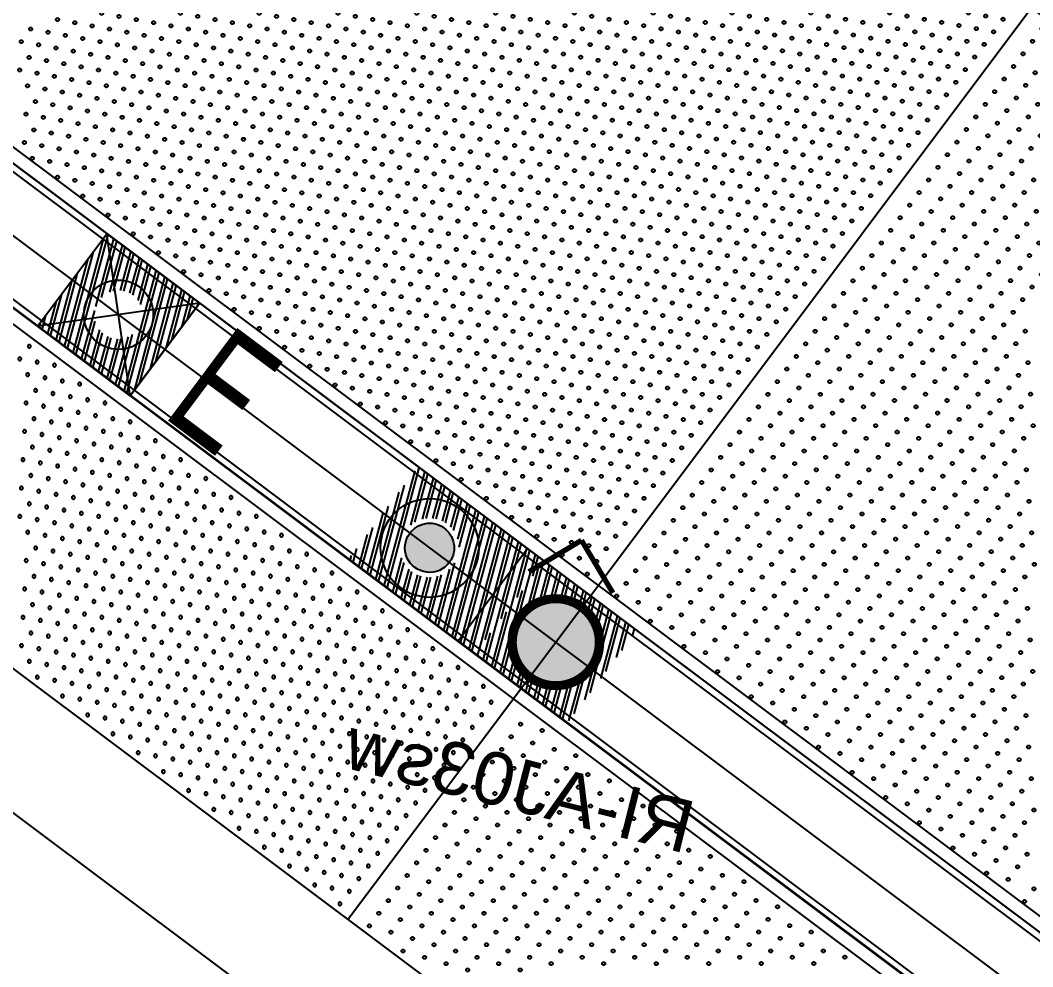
# Model space of a CAD drawing. Header units: millimetres. Extents: x 768159 to 833032, y -1374957 to -1225629.
# Drawn here: x 807122 to 809050, y -1364242 to -1362440 of the extents above; entities that cross this region are included whole.
import ezdxf
from ezdxf.enums import TextEntityAlignment as Align
from ezdxf.xclip import XClip

# ---------------------------------------------------------------- set-up
doc = ezdxf.new("R2010")
doc.units = ezdxf.units.MM
doc.header["$LTSCALE"] = 10
doc.header["$MEASUREMENT"] = 0
doc.header["$XCLIPFRAME"] = 0
doc.linetypes.add('CENTER', pattern=[50.8, 31.75, -6.35, 6.35, -6.35])
for name, color, linetype in [('I—平顶—分格线', 8, 'Continuous'), ('I—平顶—喷淋', 21, 'Continuous'), ('I—平顶—暖通', 144, 'Continuous'), ('I—平顶—消防指示灯', 62, 'Continuous'), ('I—平顶—灯具', 62, 'Continuous'), ('I—平顶—造型', 122, 'Continuous')]:
    doc.layers.add(name, color=color, linetype=linetype)
doc.styles.add('ARIAL', font='arial.ttf')
doc.styles.get("Standard").update_dxf_attribs({"font": 'arial.ttf'})
doc.styles.add('平顶图图例(客房区A2）$0$XD2008', font='SIMYOU.TTF', dxfattribs={"width": 0.7})
doc.dimstyles.new('標準', dxfattribs={"dimtxt": 2.5, "dimasz": 0.8, "dimexe": 0, "dimexo": 0, "dimgap": 1, "dimtad": 1, "dimdec": 0, "dimzin": 0, "dimdsep": 46, "dimtxsty": 'Standard', "dimblk": 'DOT', "dimcen": 1, "dimaunit": 1, "dimadec": 3, "dimazin": 0, "dimtfac": 1, "dimtdec": 0, "dimtmove": 2, "dimatfit": 3, "dimfxl": 1, "dimtolj": 1, "dimtzin": 0, "dimarcsym": 0})

# ---------------------------------------------------------------- blocks, each defined once
blk = doc.blocks.new('4560')
at = {"layer": 'I—平顶—分格线', "color": 1}
for centre in [(-2960, -20), (-2880, -20), (-2800, -20), (-2720, -20), (-2640, -20), (-2560, -20), (-2480, -20), (-2400, -20), (-2320, -20), (-2240, -20), (-2160, -20), (-2920, -35), (-2840, -35), (-2760, -35), (-2680, -35), (-2600, -35), (-2520, -35), (-2440, -35), (-2360, -35), (-2280, -35), (-2200, -35), (-2960, -50), (-2880, -50), (-2800, -50), (-2720, -50), (-2640, -50), (-2560, -50), (-2480, -50), (-2400, -50), (-2320, -50), (-2240, -50), (-2960, -80), (-2920, -65), (-2880, -80), (-2840, -65), (-2800, -80), (-2760, -65), (-2720, -80), (-2680, -65), (-2640, -80), (-2600, -65), (-2560, -80), (-2520, -65), (-2480, -80), (-2440, -65), (-2400, -80), (-2360, -65), (-2320, -80), (-2280, -65), (-2240, -80), (-2920, -95), (-2840, -95), (-2760, -95), (-2680, -95), (-2600, -95), (-2520, -95), (-2440, -95), (-2360, -95), (-2280, -95), (-2960, -110), (-2880, -110), (-2800, -110), (-2720, -110), (-2640, -110), (-2560, -110), (-2480, -110), (-2400, -110), (-2320, -110), (-2920, -125), (-2840, -125), (-2760, -125), (-2680, -125), (-2600, -125), (-2520, -125), (-2440, -125), (-2360, -125), (-2960, -140), (-2920, -155), (-2880, -140), (-2840, -155), (-2800, -140), (-2760, -155), (-2720, -140), (-2680, -155), (-2640, -140), (-2600, -155), (-2560, -140), (-2520, -155), (-2480, -140), (-2440, -155), (-2400, -140), (-2360, -155), (-2320, -140), (-2960, -170), (-2880, -170), (-2800, -170), (-2720, -170), (-2640, -170), (-2560, -170), (-2480, -170), (-2400, -170), (-2920, -185), (-2840, -185), (-2760, -185), (-2680, -185), (-2600, -185), (-2520, -185), (-2440, -185), (-2960, -200), (-2920, -215), (-2880, -200), (-2840, -215), (-2800, -200), (-2760, -215), (-2720, -200), (-2680, -215), (-2640, -200), (-2600, -215), (-2560, -200), (-2520, -215), (-2480, -200), (-2440, -215), (-2400, -200), (-2960, -230), (-2880, -230), (-2800, -230), (-2720, -230), (-2640, -230), (-2560, -230), (-2480, -230), (-2920, -245), (-2840, -245), (-2760, -245), (-2680, -245), (-2600, -245), (-2520, -245), (-2960, -260), (-2880, -260), (-2800, -260), (-2720, -260), (-2640, -260), (-2560, -260), (-2480, -260), (-2960, -290), (-2920, -275), (-2880, -290), (-2840, -275), (-2800, -290), (-2760, -275), (-2720, -290), (-2680, -275), (-2640, -290), (-2600, -275), (-2560, -290), (-2520, -275), (-2920, -305), (-2840, -305), (-2760, -305), (-2680, -305), (-2600, -305), (-2960, -320), (-2880, -320), (-2800, -320), (-2720, -320), (-2640, -320), (-2560, -320), (-2920, -335), (-2840, -335), (-2760, -335), (-2680, -335), (-2600, -335), (-2960, -350), (-2920, -365), (-2880, -350), (-2840, -365), (-2800, -350), (-2760, -365), (-2720, -350), (-2680, -365), (-2640, -350), (-2960, -380), (-2880, -380), (-2800, -380), (-2720, -380), (-2640, -380), (-2920, -395), (-2840, -395), (-2760, -395), (-2680, -395), (-2960, -410), (-2920, -425), (-2880, -410), (-2840, -425), (-2800, -410), (-2760, -425), (-2720, -410), (-2680, -425), (-2960, -440), (-2880, -440), (-2800, -440), (-2720, -440), (-2920, -455), (-2840, -455), (-2760, -455), (-2680, -455), (-2960, -470), (-2880, -470), (-2800, -470), (-2720, -470), (-2960, -500), (-2920, -485), (-2880, -500), (-2840, -485), (-2800, -500), (-2760, -485), (-2720, -500), (-2680, -485), (-2640, -500), (-2920, -515), (-2840, -515), (-2760, -515), (-2680, -515), (-2960, -530), (-2880, -530), (-2800, -530), (-2720, -530), (-2640, -530), (-2960, -560), (-2920, -545), (-2880, -560), (-2840, -545), (-2800, -560), (-2760, -545), (-2720, -560), (-2680, -545), (-2640, -560), (-2600, -545), (-2920, -575), (-2840, -575), (-2760, -575), (-2680, -575), (-2600, -575), (-2960, -590), (-2880, -590), (-2800, -590), (-2720, -590), (-2640, -590), (-2560, -590), (-2920, -605), (-2840, -605), (-2760, -605), (-2680, -605), (-2600, -605), (-2960, -620), (-2920, -635), (-2880, -620), (-2840, -635), (-2800, -620), (-2760, -635), (-2720, -620), (-2680, -635), (-2640, -620), (-2600, -635), (-2560, -620), (-2520, -635), (-2960, -650), (-2880, -650), (-2800, -650), (-2720, -650), (-2640, -650), (-2560, -650), (-2920, -665), (-2840, -665), (-2760, -665), (-2680, -665), (-2600, -665), (-2520, -665), (-2960, -680), (-2920, -695), (-2880, -680), (-2840, -695), (-2800, -680), (-2760, -695), (-2720, -680), (-2680, -695), (-2640, -680), (-2600, -695), (-2560, -680), (-2520, -695), (-2960, -710), (-2880, -710), (-2800, -710), (-2720, -710), (-2640, -710), (-2560, -710), (-2480, -710), (-2920, -725), (-2840, -725), (-2760, -725), (-2680, -725), (-2600, -725), (-2520, -725), (-2960, -740), (-2880, -740), (-2800, -740), (-2720, -740), (-2640, -740), (-2560, -740), (-2480, -740), (-2960, -770), (-2920, -755), (-2880, -770), (-2840, -755), (-2800, -770), (-2760, -755), (-2720, -770), (-2680, -755), (-2640, -770), (-2600, -755), (-2560, -770), (-2520, -755), (-2480, -770), (-2440, -755), (-2920, -785), (-2840, -785), (-2760, -785), (-2680, -785), (-2600, -785), (-2520, -785), (-2440, -785), (-2960, -800), (-2880, -800), (-2800, -800), (-2720, -800), (-2640, -800), (-2560, -800), (-2480, -800), (-2400, -800), (-2960, -830), (-2920, -815), (-2880, -830), (-2840, -815), (-2800, -830), (-2760, -815), (-2720, -830), (-2680, -815), (-2640, -830), (-2600, -815), (-2560, -830), (-2520, -815), (-2480, -830), (-2440, -815), (-2400, -830), (-2920, -845), (-2840, -845), (-2760, -845), (-2680, -845), (-2600, -845), (-2520, -845), (-2440, -845), (-2360, -845), (-2960, -860), (-2880, -860), (-2800, -860), (-2720, -860), (-2640, -860), (-2560, -860), (-2480, -860), (-2400, -860), (-2920, -875), (-2840, -875), (-2760, -875), (-2680, -875), (-2600, -875), (-2520, -875), (-2440, -875), (-2360, -875), (-2960, -890), (-2920, -905), (-2880, -890), (-2840, -905), (-2800, -890), (-2760, -905), (-2720, -890), (-2680, -905), (-2640, -890), (-2600, -905), (-2560, -890), (-2520, -905), (-2480, -890), (-2440, -905), (-2400, -890), (-2360, -905), (-2960, -920), (-2880, -920), (-2800, -920), (-2720, -920), (-2640, -920), (-2560, -920), (-2480, -920), (-2400, -920), (-2320, -920), (-2920, -935), (-2840, -935), (-2760, -935), (-2680, -935), (-2600, -935), (-2520, -935), (-2440, -935), (-2360, -935), (-2960, -950), (-2920, -965), (-2880, -950), (-2840, -965), (-2800, -950), (-2760, -965), (-2720, -950), (-2680, -965), (-2640, -950), (-2600, -965), (-2560, -950), (-2520, -965), (-2480, -950), (-2440, -965), (-2400, -950), (-2360, -965), (-2320, -950), (-2280, -965), (-2960, -980), (-2880, -980), (-2800, -980), (-2720, -980), (-2640, -980), (-2560, -980), (-2480, -980), (-2400, -980), (-2320, -980), (-2920, -995), (-2840, -995), (-2760, -995), (-2680, -995), (-2600, -995), (-2520, -995), (-2440, -995), (-2360, -995), (-2280, -995), (-2960, -1010), (-2880, -1010), (-2800, -1010), (-2720, -1010), (-2640, -1010), (-2560, -1010), (-2480, -1010), (-2400, -1010), (-2320, -1010), (-2240, -1010), (-2960, -1040), (-2920, -1025), (-2880, -1040), (-2840, -1025), (-2800, -1040), (-2760, -1025), (-2720, -1040), (-2680, -1025), (-2640, -1040), (-2600, -1025), (-2560, -1040), (-2520, -1025), (-2480, -1040), (-2440, -1025), (-2400, -1040), (-2360, -1025), (-2320, -1040), (-2280, -1025), (-2240, -1040), (-2920, -1055), (-2840, -1055), (-2760, -1055), (-2680, -1055), (-2600, -1055), (-2520, -1055), (-2440, -1055), (-2360, -1055), (-2280, -1055), (-2960, -1070), (-2880, -1070), (-2800, -1070), (-2720, -1070), (-2640, -1070), (-2560, -1070), (-2480, -1070), (-2400, -1070), (-2320, -1070), (-2240, -1070), (-2960, -1100), (-2920, -1085), (-2880, -1100), (-2840, -1085), (-2800, -1100), (-2760, -1085), (-2720, -1100), (-2680, -1085), (-2640, -1100), (-2600, -1085), (-2560, -1100), (-2520, -1085), (-2480, -1100), (-2440, -1085), (-2400, -1100), (-2360, -1085), (-2320, -1100), (-2280, -1085), (-2240, -1100), (-2200, -1085), (-2920, -1115), (-2840, -1115), (-2760, -1115), (-2680, -1115), (-2600, -1115), (-2520, -1115), (-2440, -1115), (-2360, -1115), (-2280, -1115), (-2200, -1115), (-2960, -1130), (-2880, -1130), (-2800, -1130), (-2720, -1130), (-2640, -1130), (-2560, -1130), (-2480, -1130), (-2400, -1130), (-2320, -1130), (-2240, -1130), (-2160, -1130), (-2920, -1145), (-2840, -1145), (-2760, -1145), (-2680, -1145), (-2600, -1145), (-2520, -1145), (-2440, -1145), (-2360, -1145), (-2280, -1145), (-2200, -1145), (-2960, -1160), (-2920, -1175), (-2880, -1160), (-2840, -1175), (-2800, -1160), (-2760, -1175), (-2720, -1160), (-2680, -1175), (-2640, -1160), (-2600, -1175), (-2560, -1160), (-2520, -1175), (-2480, -1160), (-2440, -1175), (-2400, -1160), (-2360, -1175), (-2320, -1160), (-2280, -1175), (-2240, -1160), (-2200, -1175), (-2160, -1160), (-2120, -1175), (-2960, -1190), (-2880, -1190), (-2800, -1190), (-2720, -1190), (-2640, -1190), (-2560, -1190), (-2480, -1190), (-2400, -1190), (-2320, -1190), (-2240, -1190), (-2160, -1190), (-2920, -1205), (-2840, -1205), (-2760, -1205), (-2680, -1205), (-2600, -1205), (-2520, -1205), (-2440, -1205), (-2360, -1205), (-2280, -1205), (-2200, -1205), (-2120, -1205), (-2960, -1220), (-2920, -1235), (-2880, -1220), (-2840, -1235), (-2800, -1220), (-2760, -1235), (-2720, -1220), (-2680, -1235), (-2640, -1220), (-2600, -1235), (-2560, -1220), (-2520, -1235), (-2480, -1220), (-2440, -1235), (-2400, -1220), (-2360, -1235), (-2320, -1220), (-2280, -1235), (-2240, -1220), (-2200, -1235), (-2160, -1220), (-2120, -1235), (-2080, -1220), (-2960, -1250), (-2880, -1250), (-2800, -1250), (-2720, -1250), (-2640, -1250), (-2560, -1250), (-2480, -1250), (-2400, -1250), (-2320, -1250), (-2240, -1250), (-2160, -1250), (-2080, -1250), (-2920, -1265), (-2840, -1265), (-2760, -1265), (-2680, -1265), (-2600, -1265), (-2520, -1265), (-2440, -1265), (-2360, -1265), (-2280, -1265), (-2200, -1265), (-2120, -1265), (-2960, -1280), (-2880, -1280), (-2800, -1280), (-2720, -1280), (-2640, -1280), (-2560, -1280), (-2480, -1280), (-2400, -1280), (-2320, -1280), (-2240, -1280), (-2160, -1280), (-2080, -1280), (-2960, -1310), (-2920, -1295), (-2880, -1310), (-2840, -1295), (-2800, -1310), (-2760, -1295), (-2720, -1310), (-2680, -1295), (-2640, -1310), (-2600, -1295), (-2560, -1310), (-2520, -1295), (-2480, -1310), (-2440, -1295), (-2400, -1310), (-2360, -1295), (-2320, -1310), (-2280, -1295), (-2240, -1310), (-2200, -1295), (-2160, -1310), (-2120, -1295), (-2080, -1310), (-2920, -1325), (-2840, -1325), (-2760, -1325), (-2680, -1325), (-2600, -1325), (-2520, -1325), (-2440, -1325), (-2360, -1325), (-2280, -1325), (-2200, -1325), (-2120, -1325), (-2960, -1340), (-2880, -1340), (-2800, -1340), (-2720, -1340), (-2640, -1340), (-2560, -1340), (-2480, -1340), (-2400, -1340), (-2320, -1340), (-2240, -1340), (-2160, -1340), (-2080, -1340), (-2960, -1370), (-2920, -1355), (-2880, -1370), (-2840, -1355), (-2800, -1370), (-2760, -1355), (-2720, -1370), (-2680, -1355), (-2640, -1370), (-2600, -1355), (-2560, -1370), (-2520, -1355), (-2480, -1370), (-2440, -1355), (-2400, -1370), (-2360, -1355), (-2320, -1370), (-2280, -1355), (-2240, -1370), (-2200, -1355), (-2160, -1370), (-2120, -1355), (-2080, -1370), (-2920, -1385), (-2840, -1385), (-2760, -1385), (-2680, -1385), (-2600, -1385), (-2520, -1385), (-2440, -1385), (-2360, -1385), (-2280, -1385), (-2200, -1385), (-2120, -1385)]:
    blk.add_circle(centre, 3, dxfattribs=at)
at = {"layer": 'I—平顶—分格线', "color": 3}
for centre in [(-2040, -1295), (-2040, -1325), (-1990, -1340), (-2040, -1355), (-1990, -1370), (-2040, -1385)]:
    blk.add_circle(centre, 3, dxfattribs=at)
blk = doc.blocks.new('30')
at = {"layer": 'I—平顶—分格线'}
for centre in [(-750, -20), (-690, -20), (-630, -20), (-570, -20), (-510, -20), (-450, -20), (-390, -20), (-330, -20), (-270, -20), (-210, -20), (-150, -20), (-90, -20), (-30, -20), (-780, -35), (-720, -35), (-660, -35), (-600, -35), (-540, -35), (-480, -35), (-420, -35), (-360, -35), (-300, -35), (-240, -35), (-180, -35), (-120, -35), (-60, -35), (-750, -50), (-690, -50), (-630, -50), (-570, -50), (-510, -50), (-450, -50), (-390, -50), (-330, -50), (-270, -50), (-210, -50), (-150, -50), (-90, -50), (-30, -50), (-810, -80), (-780, -65), (-750, -80), (-720, -65), (-690, -80), (-660, -65), (-630, -80), (-600, -65), (-570, -80), (-540, -65), (-510, -80), (-480, -65), (-450, -80), (-420, -65), (-390, -80), (-360, -65), (-330, -80), (-300, -65), (-270, -80), (-240, -65), (-210, -80), (-180, -65), (-150, -80), (-120, -65), (-90, -80), (-60, -65), (-30, -80), (-780, -95), (-720, -95), (-660, -95), (-600, -95), (-540, -95), (-480, -95), (-420, -95), (-360, -95), (-300, -95), (-240, -95), (-180, -95), (-120, -95), (-60, -95), (-810, -110), (-750, -110), (-690, -110), (-630, -110), (-570, -110), (-510, -110), (-450, -110), (-390, -110), (-330, -110), (-270, -110), (-210, -110), (-150, -110), (-90, -110), (-30, -110), (-840, -125), (-780, -125), (-720, -125), (-660, -125), (-600, -125), (-540, -125), (-480, -125), (-420, -125), (-360, -125), (-300, -125), (-240, -125), (-180, -125), (-120, -125), (-60, -125), (-840, -155), (-810, -140), (-780, -155), (-750, -140), (-720, -155), (-690, -140), (-660, -155), (-630, -140), (-600, -155), (-570, -140), (-540, -155), (-510, -140), (-480, -155), (-450, -140), (-420, -155), (-390, -140), (-360, -155), (-330, -140), (-300, -155), (-270, -140), (-240, -155), (-210, -140), (-180, -155), (-150, -140), (-120, -155), (-90, -140), (-60, -155), (-30, -140), (-870, -170), (-810, -170), (-750, -170), (-690, -170), (-630, -170), (-570, -170), (-510, -170), (-450, -170), (-390, -170), (-330, -170), (-270, -170), (-210, -170), (-150, -170), (-90, -170), (-30, -170), (-840, -185), (-780, -185), (-720, -185), (-660, -185), (-600, -185), (-540, -185), (-480, -185), (-420, -185), (-360, -185), (-300, -185), (-240, -185), (-180, -185), (-120, -185), (-60, -185), (-900, -215), (-870, -200), (-840, -215), (-810, -200), (-780, -215), (-750, -200), (-720, -215), (-690, -200), (-660, -215), (-630, -200), (-600, -215), (-570, -200), (-540, -215), (-510, -200), (-480, -215), (-450, -200), (-420, -215), (-390, -200), (-360, -215), (-330, -200), (-300, -215), (-270, -200), (-240, -215), (-210, -200), (-180, -215), (-150, -200), (-120, -215), (-90, -200), (-60, -215), (-30, -200), (-870, -230), (-810, -230), (-750, -230), (-690, -230), (-630, -230), (-570, -230), (-510, -230), (-450, -230), (-390, -230), (-330, -230), (-270, -230), (-210, -230), (-150, -230), (-90, -230), (-30, -230), (-900, -245), (-840, -245), (-780, -245), (-720, -245), (-660, -245), (-600, -245), (-540, -245), (-480, -245), (-420, -245), (-360, -245), (-300, -245), (-240, -245), (-180, -245), (-120, -245), (-60, -245), (-930, -260), (-870, -260), (-810, -260), (-750, -260), (-690, -260), (-630, -260), (-570, -260), (-510, -260), (-450, -260), (-390, -260), (-330, -260), (-270, -260), (-210, -260), (-150, -260), (-90, -260), (-30, -260), (-960, -275), (-930, -290), (-900, -275), (-870, -290), (-840, -275), (-810, -290), (-780, -275), (-750, -290), (-720, -275), (-690, -290), (-660, -275), (-630, -290), (-600, -275), (-570, -290), (-540, -275), (-510, -290), (-480, -275), (-450, -290), (-420, -275), (-390, -290), (-360, -275), (-330, -290), (-300, -275), (-270, -290), (-240, -275), (-210, -290), (-180, -275), (-150, -290), (-120, -275), (-90, -290), (-60, -275), (-30, -290), (-960, -305), (-900, -305), (-840, -305), (-780, -305), (-720, -305), (-660, -305), (-600, -305), (-540, -305), (-480, -305), (-420, -305), (-360, -305), (-300, -305), (-240, -305), (-180, -305), (-120, -305), (-60, -305), (-990, -320), (-930, -320), (-870, -320), (-810, -320), (-750, -320), (-690, -320), (-630, -320), (-570, -320), (-510, -320), (-450, -320), (-390, -320), (-330, -320), (-270, -320), (-210, -320), (-150, -320), (-90, -320), (-30, -320), (-960, -335), (-900, -335), (-840, -335), (-780, -335), (-720, -335), (-660, -335), (-600, -335), (-540, -335), (-480, -335), (-420, -335), (-360, -335), (-300, -335), (-240, -335), (-180, -335), (-120, -335), (-60, -335), (-1020, -365), (-990, -350), (-960, -365), (-930, -350), (-900, -365), (-870, -350), (-840, -365), (-810, -350), (-780, -365), (-750, -350), (-720, -365), (-690, -350), (-660, -365), (-630, -350), (-600, -365), (-570, -350), (-540, -365), (-510, -350), (-480, -365), (-450, -350), (-420, -365), (-390, -350), (-360, -365), (-330, -350), (-300, -365), (-270, -350), (-240, -365), (-210, -350), (-180, -365), (-150, -350), (-120, -365), (-90, -350), (-60, -365), (-30, -350), (-990, -380), (-930, -380), (-870, -380), (-810, -380), (-750, -380), (-690, -380), (-630, -380), (-570, -380), (-510, -380), (-450, -380), (-390, -380), (-330, -380), (-270, -380), (-210, -380), (-150, -380), (-90, -380), (-30, -380), (-1020, -395), (-960, -395), (-900, -395), (-840, -395), (-780, -395), (-720, -395), (-660, -395), (-600, -395), (-540, -395), (-480, -395), (-420, -395), (-360, -395), (-300, -395), (-240, -395), (-180, -395), (-120, -395), (-60, -395), (-1050, -410), (-1020, -425), (-990, -410), (-960, -425), (-930, -410), (-900, -425), (-870, -410), (-840, -425), (-810, -410), (-780, -425), (-750, -410), (-720, -425), (-690, -410), (-660, -425), (-630, -410), (-600, -425), (-570, -410), (-540, -425), (-510, -410), (-480, -425), (-450, -410), (-420, -425), (-390, -410), (-360, -425), (-330, -410), (-300, -425), (-270, -410), (-240, -425), (-210, -410), (-180, -425), (-150, -410), (-120, -425), (-90, -410), (-60, -425), (-30, -410), (-1050, -440), (-990, -440), (-930, -440), (-870, -440), (-810, -440), (-750, -440), (-690, -440), (-630, -440), (-570, -440), (-510, -440), (-450, -440), (-390, -440), (-330, -440), (-270, -440), (-210, -440), (-150, -440), (-90, -440), (-30, -440), (-1080, -455), (-1020, -455), (-960, -455), (-900, -455), (-840, -455), (-780, -455), (-720, -455), (-660, -455), (-600, -455), (-540, -455), (-480, -455), (-420, -455), (-360, -455), (-300, -455), (-240, -455), (-180, -455), (-120, -455), (-60, -455), (-1050, -470), (-990, -470), (-930, -470), (-870, -470), (-810, -470), (-750, -470), (-690, -470), (-630, -470), (-570, -470), (-510, -470), (-450, -470), (-390, -470), (-330, -470), (-270, -470), (-210, -470), (-150, -470), (-90, -470), (-30, -470), (-1110, -500), (-1080, -485), (-1050, -500), (-1020, -485), (-990, -500), (-960, -485), (-930, -500), (-900, -485), (-870, -500), (-840, -485), (-810, -500), (-780, -485), (-750, -500), (-720, -485), (-690, -500), (-660, -485), (-630, -500), (-600, -485), (-570, -500), (-540, -485), (-510, -500), (-480, -485), (-450, -500), (-420, -485), (-390, -500), (-360, -485), (-330, -500), (-300, -485), (-270, -500), (-240, -485), (-210, -500), (-180, -485), (-150, -500), (-120, -485), (-90, -500), (-60, -485), (-30, -500), (-1140, -515), (-1080, -515), (-1020, -515), (-960, -515), (-900, -515), (-840, -515), (-780, -515), (-720, -515), (-660, -515), (-600, -515), (-540, -515), (-480, -515), (-420, -515), (-360, -515), (-300, -515), (-240, -515), (-180, -515), (-120, -515), (-60, -515), (-1110, -530), (-1050, -530), (-990, -530), (-930, -530), (-870, -530), (-810, -530), (-750, -530), (-690, -530), (-630, -530), (-570, -530), (-510, -530), (-450, -530), (-390, -530), (-330, -530), (-270, -530), (-210, -530), (-150, -530), (-90, -530), (-30, -530), (-1170, -560), (-1140, -545), (-1110, -560), (-1080, -545), (-1050, -560), (-1020, -545), (-990, -560), (-960, -545), (-930, -560), (-900, -545), (-870, -560), (-840, -545), (-810, -560), (-780, -545), (-750, -560), (-720, -545), (-690, -560), (-660, -545), (-630, -560), (-600, -545), (-570, -560), (-540, -545), (-510, -560), (-480, -545), (-450, -560), (-420, -545), (-390, -560), (-360, -545), (-330, -560), (-300, -545), (-270, -560), (-240, -545), (-210, -560), (-180, -545), (-150, -560), (-120, -545), (-90, -560), (-60, -545), (-30, -560), (-1140, -575), (-1080, -575), (-1020, -575), (-960, -575), (-900, -575), (-840, -575), (-780, -575), (-720, -575), (-660, -575), (-600, -575), (-540, -575), (-480, -575), (-420, -575), (-360, -575), (-300, -575), (-240, -575), (-180, -575), (-120, -575), (-60, -575), (-1170, -590), (-1110, -590), (-1050, -590), (-990, -590), (-930, -590), (-870, -590), (-810, -590), (-750, -590), (-690, -590), (-630, -590), (-570, -590), (-510, -590), (-450, -590), (-390, -590), (-330, -590), (-270, -590), (-210, -590), (-150, -590), (-90, -590), (-30, -590), (-1200, -605), (-1140, -605), (-1080, -605), (-1020, -605), (-960, -605), (-900, -605), (-840, -605), (-780, -605), (-720, -605), (-660, -605), (-600, -605), (-540, -605), (-480, -605), (-420, -605), (-360, -605), (-300, -605), (-240, -605), (-180, -605), (-120, -605), (-60, -605), (-1200, -635), (-1170, -620), (-1140, -635), (-1110, -620), (-1080, -635), (-1050, -620), (-1020, -635), (-990, -620), (-960, -635), (-930, -620), (-900, -635), (-870, -620), (-840, -635), (-810, -620), (-780, -635), (-750, -620), (-720, -635), (-690, -620), (-660, -635), (-630, -620), (-600, -635), (-570, -620), (-540, -635), (-510, -620), (-480, -635), (-450, -620), (-420, -635), (-390, -620), (-360, -635), (-330, -620), (-300, -635), (-270, -620), (-240, -635), (-210, -620), (-180, -635), (-150, -620), (-120, -635), (-90, -620), (-60, -635), (-30, -620), (-1230, -650), (-1170, -650), (-1110, -650), (-1050, -650), (-990, -650), (-930, -650), (-870, -650), (-810, -650), (-750, -650), (-690, -650), (-630, -650), (-570, -650), (-510, -650), (-450, -650), (-390, -650), (-330, -650), (-270, -650), (-210, -650), (-150, -650), (-90, -650), (-30, -650), (-1200, -665), (-1140, -665), (-1080, -665), (-1020, -665), (-960, -665), (-900, -665), (-840, -665), (-780, -665), (-720, -665), (-660, -665), (-600, -665), (-540, -665), (-480, -665), (-420, -665), (-360, -665), (-300, -665), (-240, -665), (-180, -665), (-120, -665), (-60, -665), (-1260, -695), (-1230, -680), (-1200, -695), (-1170, -680), (-1140, -695), (-1110, -680), (-1080, -695), (-1050, -680), (-1020, -695), (-990, -680), (-960, -695), (-930, -680), (-900, -695), (-870, -680), (-840, -695), (-810, -680), (-780, -695), (-750, -680), (-720, -695), (-690, -680), (-660, -695), (-630, -680), (-600, -695), (-570, -680), (-540, -695), (-510, -680), (-480, -695), (-450, -680), (-420, -695), (-390, -680), (-360, -695), (-330, -680), (-300, -695), (-270, -680), (-240, -695), (-210, -680), (-180, -695), (-150, -680), (-120, -695), (-90, -680), (-60, -695), (-30, -680), (-1230, -710), (-1170, -710), (-1110, -710), (-1050, -710), (-990, -710), (-930, -710), (-870, -710), (-810, -710), (-750, -710), (-690, -710), (-630, -710), (-570, -710), (-510, -710), (-450, -710), (-390, -710), (-330, -710), (-270, -710), (-210, -710), (-150, -710), (-90, -710), (-30, -710), (-1260, -725), (-1200, -725), (-1140, -725), (-1080, -725), (-1020, -725), (-960, -725), (-900, -725), (-840, -725), (-780, -725), (-720, -725), (-660, -725), (-600, -725), (-540, -725), (-480, -725), (-420, -725), (-360, -725), (-300, -725), (-240, -725), (-180, -725), (-120, -725), (-60, -725), (-1290, -740), (-1230, -740), (-1170, -740), (-1110, -740), (-1050, -740), (-990, -740), (-930, -740), (-870, -740), (-810, -740), (-750, -740), (-690, -740), (-630, -740), (-570, -740), (-510, -740), (-450, -740), (-390, -740), (-330, -740), (-270, -740), (-210, -740), (-150, -740), (-90, -740), (-30, -740), (-1320, -755), (-1290, -770), (-1260, -755), (-1230, -770), (-1200, -755), (-1170, -770), (-1140, -755), (-1110, -770), (-1080, -755), (-1050, -770), (-1020, -755), (-990, -770), (-960, -755), (-930, -770), (-900, -755), (-870, -770), (-840, -755), (-810, -770), (-780, -755), (-750, -770), (-720, -755), (-690, -770), (-660, -755), (-630, -770), (-600, -755), (-570, -770), (-540, -755), (-510, -770), (-480, -755), (-450, -770), (-420, -755), (-390, -770), (-360, -755), (-330, -770), (-300, -755), (-270, -770), (-240, -755), (-210, -770), (-180, -755), (-150, -770), (-120, -755), (-90, -770), (-60, -755), (-30, -770), (-1320, -785), (-1260, -785), (-1200, -785), (-1140, -785), (-1080, -785), (-1020, -785), (-960, -785), (-900, -785), (-840, -785), (-780, -785), (-720, -785), (-660, -785), (-600, -785), (-540, -785), (-480, -785), (-420, -785), (-360, -785), (-300, -785), (-240, -785), (-180, -785), (-120, -785), (-60, -785), (-1350, -800), (-1290, -800), (-1230, -800), (-1170, -800), (-1110, -800), (-1050, -800), (-990, -800), (-930, -800), (-870, -800), (-810, -800), (-750, -800), (-690, -800), (-630, -800), (-570, -800), (-510, -800), (-450, -800), (-390, -800), (-330, -800), (-270, -800), (-210, -800), (-150, -800), (-90, -800), (-30, -800), (-1350, -830), (-1320, -815), (-1290, -830), (-1260, -815), (-1230, -830), (-1200, -815), (-1170, -830), (-1140, -815), (-1110, -830), (-1080, -815), (-1050, -830), (-1020, -815), (-990, -830), (-960, -815), (-930, -830), (-900, -815), (-870, -830), (-840, -815), (-810, -830), (-780, -815), (-750, -830), (-720, -815), (-690, -830), (-660, -815), (-630, -830), (-600, -815), (-570, -830), (-540, -815), (-510, -830), (-480, -815), (-450, -830), (-420, -815), (-390, -830), (-360, -815), (-330, -830), (-300, -815), (-270, -830), (-240, -815), (-210, -830), (-180, -815), (-150, -830), (-120, -815), (-90, -830), (-60, -815), (-30, -830), (-1380, -845), (-1320, -845), (-1260, -845), (-1200, -845), (-1140, -845), (-1080, -845), (-1020, -845), (-960, -845), (-900, -845), (-840, -845), (-780, -845), (-720, -845), (-660, -845), (-600, -845), (-540, -845), (-480, -845), (-420, -845), (-360, -845), (-300, -845), (-240, -845), (-180, -845), (-120, -845), (-60, -845), (-1350, -860), (-1290, -860), (-1230, -860), (-1170, -860), (-1110, -860), (-1050, -860), (-990, -860), (-930, -860), (-870, -860), (-810, -860), (-750, -860), (-690, -860), (-630, -860), (-570, -860), (-510, -860), (-450, -860), (-390, -860), (-330, -860), (-270, -860), (-210, -860), (-150, -860), (-90, -860), (-30, -860), (-1380, -875), (-1320, -875), (-1260, -875), (-1200, -875), (-1140, -875), (-1080, -875), (-1020, -875), (-960, -875), (-900, -875), (-840, -875), (-780, -875), (-720, -875), (-660, -875), (-600, -875), (-540, -875), (-480, -875), (-420, -875), (-360, -875), (-300, -875), (-240, -875), (-180, -875), (-120, -875), (-60, -875), (-1410, -890), (-1380, -905), (-1350, -890), (-1320, -905), (-1290, -890), (-1260, -905), (-1230, -890), (-1200, -905), (-1170, -890), (-1140, -905), (-1110, -890), (-1080, -905), (-1050, -890), (-1020, -905), (-990, -890), (-960, -905), (-930, -890), (-900, -905), (-870, -890), (-840, -905), (-810, -890), (-780, -905), (-750, -890), (-720, -905), (-690, -890), (-660, -905), (-630, -890), (-600, -905), (-570, -890), (-540, -905), (-510, -890), (-480, -905), (-450, -890), (-420, -905), (-390, -890), (-360, -905), (-330, -890), (-300, -905), (-270, -890), (-240, -905), (-210, -890), (-180, -905), (-150, -890), (-120, -905), (-90, -890), (-60, -905), (-30, -890), (-1410, -920), (-1350, -920), (-1290, -920), (-1230, -920), (-1170, -920), (-1110, -920), (-1050, -920), (-990, -920), (-930, -920), (-870, -920), (-810, -920), (-750, -920), (-690, -920), (-630, -920), (-570, -920), (-510, -920), (-450, -920), (-390, -920), (-330, -920), (-270, -920), (-210, -920), (-150, -920), (-90, -920), (-30, -920), (-1440, -935), (-1380, -935), (-1320, -935), (-1260, -935), (-1200, -935), (-1140, -935), (-1080, -935), (-1020, -935), (-960, -935), (-900, -935), (-840, -935), (-780, -935), (-720, -935), (-660, -935), (-600, -935), (-540, -935), (-480, -935), (-420, -935), (-360, -935), (-300, -935), (-240, -935), (-180, -935), (-120, -935), (-60, -935), (-1440, -965), (-1410, -950), (-1380, -965), (-1350, -950), (-1320, -965), (-1290, -950), (-1260, -965), (-1230, -950), (-1200, -965), (-1170, -950), (-1140, -965), (-1110, -950), (-1080, -965), (-1050, -950), (-1020, -965), (-990, -950), (-960, -965), (-930, -950), (-900, -965), (-870, -950), (-840, -965), (-810, -950), (-780, -965), (-750, -950), (-720, -965), (-690, -950), (-660, -965), (-630, -950), (-600, -965), (-570, -950), (-540, -965), (-510, -950), (-480, -965), (-450, -950), (-420, -965), (-390, -950), (-360, -965), (-330, -950), (-300, -965), (-270, -950), (-240, -965), (-210, -950), (-180, -965), (-150, -950), (-120, -965), (-90, -950), (-60, -965), (-30, -950), (-1470, -980), (-1410, -980), (-1350, -980), (-1290, -980), (-1230, -980), (-1170, -980), (-1110, -980), (-1050, -980), (-990, -980), (-930, -980), (-870, -980), (-810, -980), (-750, -980), (-690, -980), (-630, -980), (-570, -980), (-510, -980), (-450, -980), (-390, -980), (-330, -980), (-270, -980), (-210, -980), (-150, -980), (-90, -980), (-30, -980), (-1500, -995), (-1440, -995), (-1380, -995), (-1320, -995), (-1260, -995), (-1200, -995), (-1140, -995), (-1080, -995), (-1020, -995), (-960, -995), (-900, -995), (-840, -995), (-780, -995), (-720, -995), (-660, -995), (-600, -995), (-540, -995), (-480, -995), (-420, -995), (-360, -995), (-300, -995), (-240, -995), (-180, -995), (-120, -995), (-60, -995), (-1470, -1010), (-1410, -1010), (-1350, -1010), (-1290, -1010), (-1230, -1010), (-1170, -1010), (-1110, -1010), (-1050, -1010), (-990, -1010), (-930, -1010), (-870, -1010), (-810, -1010), (-750, -1010), (-690, -1010), (-630, -1010), (-570, -1010), (-510, -1010), (-450, -1010), (-390, -1010), (-330, -1010), (-270, -1010), (-210, -1010), (-150, -1010), (-90, -1010), (-30, -1010), (-1500, -1025), (-1470, -1040), (-1440, -1025), (-1410, -1040), (-1380, -1025), (-1350, -1040), (-1320, -1025), (-1290, -1040), (-1260, -1025), (-1230, -1040), (-1200, -1025), (-1170, -1040), (-1140, -1025), (-1110, -1040), (-1080, -1025), (-1050, -1040), (-1020, -1025), (-990, -1040), (-960, -1025), (-930, -1040), (-900, -1025), (-870, -1040), (-840, -1025), (-810, -1040), (-780, -1025), (-750, -1040), (-720, -1025), (-690, -1040), (-660, -1025), (-630, -1040), (-600, -1025), (-570, -1040), (-540, -1025), (-510, -1040), (-480, -1025), (-450, -1040), (-420, -1025), (-390, -1040), (-360, -1025), (-330, -1040), (-300, -1025), (-270, -1040), (-240, -1025), (-210, -1040), (-180, -1025), (-150, -1040), (-120, -1025), (-90, -1040), (-60, -1025), (-30, -1040), (-1440, -1055), (-1380, -1055), (-1320, -1055), (-1260, -1055), (-1200, -1055), (-1140, -1055), (-1080, -1055), (-1020, -1055), (-960, -1055), (-900, -1055), (-840, -1055), (-780, -1055), (-720, -1055), (-660, -1055), (-600, -1055), (-540, -1055), (-480, -1055), (-420, -1055), (-360, -1055), (-300, -1055), (-240, -1055), (-180, -1055), (-120, -1055), (-60, -1055), (-1470, -1070), (-1410, -1070), (-1350, -1070), (-1290, -1070), (-1230, -1070), (-1170, -1070), (-1110, -1070), (-1050, -1070), (-990, -1070), (-930, -1070), (-870, -1070), (-810, -1070), (-750, -1070), (-690, -1070), (-630, -1070), (-570, -1070), (-510, -1070), (-450, -1070), (-390, -1070), (-330, -1070), (-270, -1070), (-210, -1070), (-150, -1070), (-90, -1070), (-30, -1070), (-1440, -1085), (-1410, -1100), (-1380, -1085), (-1350, -1100), (-1320, -1085), (-1290, -1100), (-1260, -1085), (-1230, -1100), (-1200, -1085), (-1170, -1100), (-1140, -1085), (-1110, -1100), (-1080, -1085), (-1050, -1100), (-1020, -1085), (-990, -1100), (-960, -1085), (-930, -1100), (-900, -1085), (-870, -1100), (-840, -1085), (-810, -1100), (-780, -1085), (-750, -1100), (-720, -1085), (-690, -1100), (-660, -1085), (-630, -1100), (-600, -1085), (-570, -1100), (-540, -1085), (-510, -1100), (-480, -1085), (-450, -1100), (-420, -1085), (-390, -1100), (-360, -1085), (-330, -1100), (-300, -1085), (-270, -1100), (-240, -1085), (-210, -1100), (-180, -1085), (-150, -1100), (-120, -1085), (-90, -1100), (-60, -1085), (-30, -1100), (-1440, -1115), (-1380, -1115), (-1320, -1115), (-1260, -1115), (-1200, -1115), (-1140, -1115), (-1080, -1115), (-1020, -1115), (-960, -1115), (-900, -1115), (-840, -1115), (-780, -1115), (-720, -1115), (-660, -1115), (-600, -1115), (-540, -1115), (-480, -1115), (-420, -1115), (-360, -1115), (-300, -1115), (-240, -1115), (-180, -1115), (-120, -1115), (-60, -1115), (-1470, -1130), (-1410, -1130), (-1350, -1130), (-1290, -1130), (-1230, -1130), (-1170, -1130), (-1110, -1130), (-1050, -1130), (-990, -1130), (-930, -1130), (-870, -1130), (-810, -1130), (-750, -1130), (-690, -1130), (-630, -1130), (-570, -1130), (-510, -1130), (-450, -1130), (-390, -1130), (-330, -1130), (-270, -1130), (-210, -1130), (-150, -1130), (-90, -1130), (-30, -1130), (-1440, -1145), (-1380, -1145), (-1320, -1145), (-1260, -1145), (-1200, -1145), (-1140, -1145), (-1080, -1145), (-1020, -1145), (-960, -1145), (-900, -1145), (-840, -1145), (-780, -1145), (-720, -1145), (-660, -1145), (-600, -1145), (-540, -1145), (-480, -1145), (-420, -1145), (-360, -1145), (-300, -1145), (-240, -1145), (-180, -1145), (-120, -1145), (-60, -1145), (-1500, -1175), (-1470, -1160), (-1440, -1175), (-1410, -1160), (-1380, -1175), (-1350, -1160), (-1320, -1175), (-1290, -1160), (-1260, -1175), (-1230, -1160), (-1200, -1175), (-1170, -1160), (-1140, -1175), (-1110, -1160), (-1080, -1175), (-1050, -1160), (-1020, -1175), (-990, -1160), (-960, -1175), (-930, -1160), (-900, -1175), (-870, -1160), (-840, -1175), (-810, -1160), (-780, -1175), (-750, -1160), (-720, -1175), (-690, -1160), (-660, -1175), (-630, -1160), (-600, -1175), (-570, -1160), (-540, -1175), (-510, -1160), (-480, -1175), (-450, -1160), (-420, -1175), (-390, -1160), (-360, -1175), (-330, -1160), (-300, -1175), (-270, -1160), (-240, -1175), (-210, -1160), (-180, -1175), (-150, -1160), (-120, -1175), (-90, -1160), (-60, -1175), (-30, -1160), (-1470, -1190), (-1410, -1190), (-1350, -1190), (-1290, -1190), (-1230, -1190), (-1170, -1190), (-1110, -1190), (-1050, -1190), (-990, -1190), (-930, -1190), (-870, -1190), (-810, -1190), (-750, -1190), (-690, -1190), (-630, -1190), (-570, -1190), (-510, -1190), (-450, -1190), (-390, -1190), (-330, -1190), (-270, -1190), (-210, -1190), (-150, -1190), (-90, -1190), (-30, -1190), (-1500, -1205), (-1440, -1205), (-1380, -1205), (-1320, -1205), (-1260, -1205), (-1200, -1205), (-1140, -1205), (-1080, -1205), (-1020, -1205), (-960, -1205), (-900, -1205), (-840, -1205), (-780, -1205), (-720, -1205), (-660, -1205), (-600, -1205), (-540, -1205), (-480, -1205), (-420, -1205), (-360, -1205), (-300, -1205), (-240, -1205), (-180, -1205), (-120, -1205), (-60, -1205), (-1470, -1220), (-1440, -1235), (-1410, -1220), (-1380, -1235), (-1350, -1220), (-1320, -1235), (-1290, -1220), (-1260, -1235), (-1230, -1220), (-1200, -1235), (-1170, -1220), (-1140, -1235), (-1110, -1220), (-1080, -1235), (-1050, -1220), (-1020, -1235), (-990, -1220), (-960, -1235), (-930, -1220), (-900, -1235), (-870, -1220), (-840, -1235), (-810, -1220), (-780, -1235), (-750, -1220), (-720, -1235), (-690, -1220), (-660, -1235), (-630, -1220), (-600, -1235), (-570, -1220), (-540, -1235), (-510, -1220), (-480, -1235), (-450, -1220), (-420, -1235), (-390, -1220), (-360, -1235), (-330, -1220), (-300, -1235), (-270, -1220), (-240, -1235), (-210, -1220), (-180, -1235), (-150, -1220), (-120, -1235), (-90, -1220), (-60, -1235), (-30, -1220), (-1470, -1250), (-1410, -1250), (-1350, -1250), (-1290, -1250), (-1230, -1250), (-1170, -1250), (-1110, -1250), (-1050, -1250), (-990, -1250), (-930, -1250), (-870, -1250), (-810, -1250), (-750, -1250), (-690, -1250), (-630, -1250), (-570, -1250), (-510, -1250), (-450, -1250), (-390, -1250), (-330, -1250), (-270, -1250), (-210, -1250), (-150, -1250), (-90, -1250), (-30, -1250), (-1440, -1265), (-1380, -1265), (-1320, -1265), (-1260, -1265), (-1200, -1265), (-1140, -1265), (-1080, -1265), (-1020, -1265), (-960, -1265), (-900, -1265), (-840, -1265), (-780, -1265), (-720, -1265), (-660, -1265), (-600, -1265), (-540, -1265), (-480, -1265), (-420, -1265), (-360, -1265), (-300, -1265), (-240, -1265), (-180, -1265), (-120, -1265), (-60, -1265), (-1410, -1280), (-1350, -1280), (-1290, -1280), (-1230, -1280), (-1170, -1280), (-1110, -1280), (-1050, -1280), (-990, -1280), (-930, -1280), (-870, -1280), (-810, -1280), (-750, -1280), (-690, -1280), (-630, -1280), (-570, -1280), (-510, -1280), (-450, -1280), (-390, -1280), (-330, -1280), (-270, -1280), (-210, -1280), (-150, -1280), (-90, -1280), (-30, -1280), (-1410, -1310), (-1380, -1295), (-1350, -1310), (-1320, -1295), (-1290, -1310), (-1260, -1295), (-1230, -1310), (-1200, -1295), (-1170, -1310), (-1140, -1295), (-1110, -1310), (-1080, -1295), (-1050, -1310), (-1020, -1295), (-990, -1310), (-960, -1295), (-930, -1310), (-900, -1295), (-870, -1310), (-840, -1295), (-810, -1310), (-780, -1295), (-750, -1310), (-720, -1295), (-690, -1310), (-660, -1295), (-630, -1310), (-600, -1295), (-570, -1310), (-540, -1295), (-510, -1310), (-480, -1295), (-450, -1310), (-420, -1295), (-390, -1310), (-360, -1295), (-330, -1310), (-300, -1295), (-270, -1310), (-240, -1295), (-210, -1310), (-180, -1295), (-150, -1310), (-120, -1295), (-90, -1310), (-60, -1295), (-30, -1310), (-1380, -1325), (-1320, -1325), (-1260, -1325), (-1200, -1325), (-1140, -1325), (-1080, -1325), (-1020, -1325), (-960, -1325), (-900, -1325), (-840, -1325), (-780, -1325), (-720, -1325), (-660, -1325), (-600, -1325), (-540, -1325), (-480, -1325), (-420, -1325), (-360, -1325), (-300, -1325), (-240, -1325), (-180, -1325), (-120, -1325), (-60, -1325), (-1350, -1340), (-1290, -1340), (-1230, -1340), (-1170, -1340), (-1110, -1340), (-1050, -1340), (-990, -1340), (-930, -1340), (-870, -1340), (-810, -1340), (-750, -1340), (-690, -1340), (-630, -1340), (-570, -1340), (-510, -1340), (-450, -1340), (-390, -1340), (-330, -1340), (-270, -1340), (-210, -1340), (-150, -1340), (-90, -1340), (-30, -1340), (-1380, -1355), (-1350, -1370), (-1320, -1355), (-1290, -1370), (-1260, -1355), (-1230, -1370), (-1200, -1355), (-1170, -1370), (-1140, -1355), (-1110, -1370), (-1080, -1355), (-1050, -1370), (-1020, -1355), (-990, -1370), (-960, -1355), (-930, -1370), (-900, -1355), (-870, -1370), (-840, -1355), (-810, -1370), (-780, -1355), (-750, -1370), (-720, -1355), (-690, -1370), (-660, -1355), (-630, -1370), (-600, -1355), (-570, -1370), (-540, -1355), (-510, -1370), (-480, -1355), (-450, -1370), (-420, -1355), (-390, -1370), (-360, -1355), (-330, -1370), (-300, -1355), (-270, -1370), (-240, -1355), (-210, -1370), (-180, -1355), (-150, -1370), (-120, -1355), (-90, -1370), (-60, -1355), (-30, -1370), (-1320, -1385), (-1260, -1385), (-1200, -1385), (-1140, -1385), (-1080, -1385), (-1020, -1385), (-960, -1385), (-900, -1385), (-840, -1385), (-780, -1385), (-720, -1385), (-660, -1385), (-600, -1385), (-540, -1385), (-480, -1385), (-420, -1385), (-360, -1385), (-300, -1385), (-240, -1385), (-180, -1385), (-120, -1385), (-60, -1385)]:
    blk.add_circle(centre, 3, dxfattribs=at)
blk = doc.blocks.new('*U1716')
for p, q in [((3304.64, 80.59), (10023.13, 80.59)), ((3309.38, 75.85), (10018.39, 75.85)), ((3309.38, 40.3), (10018.39, 40.3)), ((10023.13, 0), (3304.64, 0)), ((10018.39, 4.74), (3309.38, 4.74))]:
    blk.add_line(p, q)
blk = doc.blocks.new('应急照明灯')
at = {"ltscale": 250}
for p, q in [((-150, -150), (-150, 150)), ((-150, 150), (150, 150)), ((150, 150), (-150, -150)), ((150, -150), (-150, 150)), ((150, -150), (150, 150)), ((-150, -150), (150, -150))]:
    blk.add_line(p, q, dxfattribs=at)
blk.add_circle((0, 0), 90, dxfattribs=at)
at = {"style": '平顶图图例(客房区A2）$0$XD2008', "width": 0.7}
blk.add_text('E', height=300, dxfattribs=at).set_placement((338, -142.9), align=Align.CENTER)
blk = doc.blocks.new('*D175')
at = {"layer": 'Defpoints', "color": 0, "transparency": 16777216}
for p in [(82.5, 69.3), (82.5, 0), (-82.5, 0)]:
    blk.add_point(p, dxfattribs=at)
at = {"color": 0, "transparency": 16777216, "insert": (69.3, 88.9), "char_height": 15, "attachment_point": 5}
blk.add_mtext('\\A1;165', dxfattribs=at)
blk = doc.blocks.new('_Dot')
at = {"color": 0, "linetype": 'ByBlock', "lineweight": -2}
blk.add_line((-0.5, 0), (-1, 0), dxfattribs=at)
at = {"color": 0, "linetype": 'ByBlock', "const_width": 0.5}
blk.add_lwpolyline([(-0.25, 0, 1), (0.25, 0, 1)], format="xyb", close=True, dxfattribs=at)
blk = doc.blocks.new('上下喷1111')
h = blk.add_hatch(color=256)
h.dxf.hatch_style = 1
edge = h.paths.add_edge_path()
edge.add_arc((0, 0), 0.5, 0, 180)
edge.add_arc((0, 0), 0.5, 180, 360)
at = {"elevation": 0}
for points in [[(-1, 0, -1), (1, 0, 0.084041)], [(-1, 0, 1), (1, 0, -0.084041)]]:
    blk.add_lwpolyline(points, format="xyb", dxfattribs=at)
blk.add_lwpolyline([(0.5, 0, 1), (-0.5, 0, 1)], format="xyb", close=True, dxfattribs=at)
blk = doc.blocks.new('*U171')
h = blk.add_hatch(color=256)
edge = h.paths.add_edge_path()
edge.add_arc((0, 0), 82.5, -90, 90, ccw=False)
edge.add_arc((0, 0), 82.5, 90, 270, ccw=False)
at = {"const_width": 16.5}
blk.add_lwpolyline([(82.5, 0, 0.414214), (0, 82.5, 0.414214), (-82.5, 0, 0.414214), (0, -82.5, 0.414214)], format="xyb", close=True, dxfattribs=at)
dim = blk.add_linear_dim(base=(82.5, 69.3), p1=(-82.5, 0), p2=(82.5, 0), dimstyle='標準', override={"dimtxt": 15, "dimgap": 5, "dimse1": 1, "dimse2": 1, "dimsd1": 1, "dimsd2": 1})
dim.commit()
dim.dimension.update_dxf_attribs({"geometry": '*D175', "text_midpoint": (69.3, 88.9), "dimtype": 160})
blk = doc.blocks.new('*U172')
at = {"const_width": 10}
for points in [[(0, 200), (-82.5, 117.5)], [(0, 200), (82.5, 117.5)]]:
    blk.add_lwpolyline(points, dxfattribs=at)
blk.add_blockref('*U171', (0, 0))
at = {"style": 'ARIAL'}
blk.add_text('RI-AJ03sw', height=100, dxfattribs=at).set_placement((0, -280.2), align=Align.MIDDLE_CENTER)
blk.add_text('RI-AJ03sw', height=100, dxfattribs=at).set_placement((0, -280.2), align=Align.MIDDLE_CENTER)
blk = doc.blocks.new('P1-2-T1')
at = {"layer": 'I—平顶—分格线', "extrusion": (3.04932e-09, 4.55444e-09, 1)}
h = blk.add_hatch(dxfattribs=at)
h.set_pattern_fill('ANSI32', color=256, scale=50, angle=66.8453)
h.set_pattern_definition([(111.8453421, (-1065884.562, 542866.817), (-17.40359338, -6.97692178), []), (111.8453421, (-1065881.086, 542874.944), (-17.40359338, -6.97692178), [])])
edge = h.paths.add_edge_path(flags=16)
edge.add_arc((381553.3, -60565.3), 46.1, 0, 360)
h.paths.add_polyline_path([(381663.4, -60675.4), (381663.4, -60455.4), (381443.3, -60455.3), (381443.3, -60675.3)])
h = blk.add_hatch(dxfattribs=at)
h.set_pattern_fill('ANSI32', color=256, scale=50, angle=66.8453)
h.set_pattern_definition([(111.8453421, (-1065144.59, 542866.728), (-17.40359338, -6.97692178), []), (111.8453421, (-1065141.114, 542874.855), (-17.40359338, -6.97692178), [])])
edge = h.paths.add_edge_path(flags=16)
edge.add_arc((382293.3, -60565.4), 56.2, 0, 360)
h.paths.add_polyline_path([(382483.3, -60675.3), (382483.3, -60455.3), (382183.3, -60455.4), (382183.3, -60675.4)])
h = blk.add_hatch(dxfattribs=at)
h.set_pattern_fill('ANSI32', color=256, scale=50, angle=66.8453)
h.set_pattern_definition([(111.8453421, (-1080444.575, 539846.808), (-17.40359338, -6.97692178), []), (111.8453421, (-1080441.1, 539854.935), (-17.40359338, -6.97692178), [])])
edge = h.paths.add_edge_path(flags=16)
edge.add_arc((382593.3, -60565.3), 88.2, -36.8453, 323.1547, ccw=False)
h.paths.add_polyline_path([(382483.3, -60455.3), (382483.3, -60675.3), (382703.3, -60675.3), (382703.3, -60455.3)])
at = {"layer": 'I—平顶—分格线', "extrusion": (3.04932e-09, 4.55444e-09, 1), "elevation": 0}
for points in [[(382593.3, -61225.4), (382593.3, -56330.8)], [(384078.3, -61780), (384078.3, -56330.8)], [(380923.3, -56885.4), (399263.3, -56885.4)], [(380923.3, -59055.4), (399263.3, -59055.4)], [(380923.3, -61225.4), (399263.3, -61225.4)], [(380923.3, -61445.4), (399263.3, -61445.4)]]:
    blk.add_lwpolyline(points, dxfattribs=at)
at = {"layer": 'I—平顶—造型', "extrusion": (3.04932e-09, 4.55444e-09, 1), "elevation": 0}
for points in [[(380923.3, -57435.4), (399263.3, -57435.4)], [(380923.3, -57655.4), (399263.3, -57655.4)], [(380923.3, -60455.4), (399263.3, -60455.4)], [(380923.3, -60675.4), (399263.3, -60675.4)]]:
    blk.add_lwpolyline(points, dxfattribs=at)
at = {"layer": 'I—平顶—造型', "elevation": 0}
for points in [[(399263.3, -60430.4), (380923.3, -60430.4)], [(382443.3, -60455.3), (382443.3, -60675.4)], [(380923.3, -60700.4), (399263.3, -60700.4)]]:
    blk.add_lwpolyline(points, dxfattribs=at)
at = {"layer": 'I—平顶—造型', "extrusion": (3.04932e-09, 4.55444e-09, 1), "elevation": 0}
blk.add_lwpolyline([(381443.2, -60455.3), (381663.4, -60455.3), (381663.4, -60675.5), (381443.2, -60675.5)], close=True, dxfattribs=at)
at = {"layer": 'I—平顶—造型'}
for centre in [(382593.4, -60565.2, 0), (382593.4, -60565.5, 0)]:
    blk.add_circle(centre, 90, dxfattribs=at)
at = {"layer": 'I—平顶—分格线', "extrusion": (3.04932e-09, 4.55444e-09, 1)}
ref = blk.add_blockref('30', (382593.3, -59055.4, 0), dxfattribs=at)
XClip(ref).set_block_clipping_path([(-1670.000080321, -1375.0414860501), (0, -0.0000259745)])
ref = blk.add_blockref('4560', (385593.3, -59055.4, 0), dxfattribs=at)
XClip(ref).set_block_clipping_path([(-3000, -1375.0414860502), (0, -0.0000259744)])
at = {"layer": 'I—平顶—分格线', "extrusion": (3.04932e-09, -4.55444e-09, 1)}
ref = blk.add_blockref('30', (382593.3, -61260.4, 0), dxfattribs=dict(at, xscale=-1, rotation=180))
XClip(ref).set_block_clipping_path([(-1670.0000597583, -555.1502424232), (16939.7623225741, -38.8257972333)])
at = {"layer": 'I—平顶—分格线', "extrusion": (3.04932e-09, 4.55444e-09, 1)}
ref = blk.add_blockref('4560', (385593.3, -60680.4, 0), dxfattribs=at)
XClip(ref).set_block_clipping_path([(-2999.9999468568, -537.9185711926), (13939.7623225741, -27.4394921117)])
at = {"layer": 'I—平顶—喷淋', "extrusion": (-1.28326e-09, -9.5915e-09, 1), "xscale": -93.75000000000004, "yscale": 93.74999999999979, "zscale": 93.75000000000031, "rotation": 187.7021762255471}
blk.add_blockref('上下喷1111', (382293.2, -60565.5, 0), dxfattribs=at)
at = {"layer": 'I—平顶—暖通', "extrusion": (-3.04932e-09, -4.55444e-09, -1), "xscale": -2.729779416478735, "yscale": 2.729779416478734, "zscale": 2.729779416478729, "rotation": 179.9999999999999}
blk.add_blockref('*U1716', (-408284.2, -60455.4, 0), dxfattribs=at)
at = {"layer": 'I—平顶—消防指示灯', "color": 3, "extrusion": (3.04932e-09, 4.55444e-09, 1), "xscale": 0.7340736052516152, "yscale": 0.7340736052516152, "zscale": 0.7340736052516152}
blk.add_blockref('应急照明灯', (381553.3, -60565.4, 0), dxfattribs=at)
at = {"layer": 'I—平顶—灯具', "linetype": 'CENTER', "ltscale": 0.002, "extrusion": (3.04932e-09, 4.55444e-09, 1), "xscale": -1, "rotation": 22.68024119514696}
blk.add_blockref('*U172', (382593.3, -60565.3, 0), dxfattribs=at)

msp = doc.modelspace()

# ---------------------------------------------------------------- block references
at = {"color": 1, "true_color": 0xff0000, "rotation": 323.1546555987947}
msp.add_blockref('P1-2-T1', (538287.2, -1085731.6, 0), dxfattribs=at)

doc.saveas('drawing.dxf')
